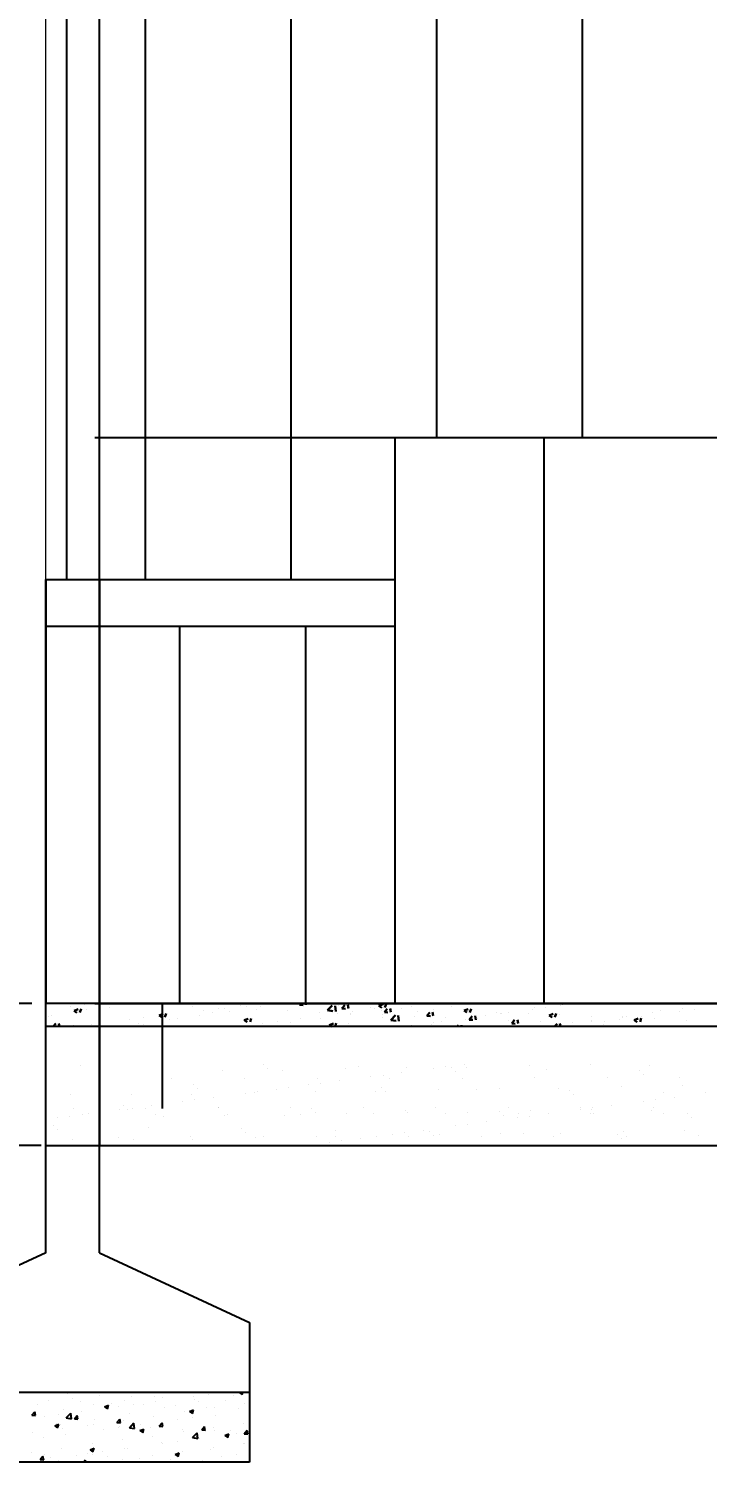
# Model space of a CAD drawing. Header units: metres. Extents: x -43 to 13391, y -52 to 4311.
# Drawn here: x 12761.39 to 12764.3, y 4052.48 to 4058.63 of the extents above; entities that cross this region are included whole.
import ezdxf

# ---------------------------------------------------------------- set-up
doc = ezdxf.new("R2010")
doc.units = ezdxf.units.M
doc.header["$MEASUREMENT"] = 0
doc.linetypes.add('DOT2', pattern=[0.125, 0, -0.125])
for name, color, linetype in [('BLK_1_HT_OF_BLDG', 7, 'Continuous'), ('ID', 3, 'Continuous'), ('WALL', 125, 'Continuous')]:
    doc.layers.add(name, color=color, linetype=linetype)
doc.layers.add('SHEET', color=6, linetype='Continuous', lineweight=18)
doc.styles.add('ID', font='GOTHIC.TTF', dxfattribs={"width": 0.85})
doc.styles.get("Standard").update_dxf_attribs({"font": 'arial.ttf'})
doc.dimstyles.new('1-100-ID', dxfattribs={"dimtxt": 0.3, "dimasz": 0.15, "dimexe": 0.1, "dimexo": 0.06, "dimgap": 0.15, "dimtad": 1, "dimzin": 3, "dimdsep": 46, "dimtxsty": 'ID', "dimblk": 'ARCHTICK', "dimcen": 0, "dimclrd": 252, "dimclre": 252, "dimclrt": 3, "dimadec": 0, "dimazin": 0, "dimtfac": 1, "dimtix": 1, "dimtmove": 2, "dimatfit": 3, "dimldrblk": 'OPEN90', "dimfxl": 0, "dimtolj": 1, "dimtzin": 0, "dimarcsym": 0})
doc.dimstyles.get("Standard").update_dxf_attribs({"dimtxt": 0.5, "dimasz": 0.15, "dimexe": 0.13, "dimexo": 0.13, "dimgap": 0.1, "dimtad": 0, "dimzin": 0, "dimdsep": 46, "dimtxsty": 'Standard', "dimcen": 0, "dimadec": 0, "dimazin": 0, "dimtfac": 1, "dimtofl": 0, "dimtmove": 0, "dimatfit": 3, "dimfxl": 0, "dimtolj": 1, "dimtzin": 0, "dimarcsym": 0})

# ---------------------------------------------------------------- blocks, each defined once
blk = doc.blocks.new('_ARCHTICK')
at = {"color": 0, "linetype": 'ByBlock', "const_width": 0.15}
blk.add_lwpolyline([(-0.5, -0.5), (0.5, 0.5)], dxfattribs=at)
blk = doc.blocks.new('*D29')
at = {"layer": 'Defpoints', "color": 0, "lineweight": -2, "ltscale": 400}
for p in [(12761.4623, 4054.4486), (12756.9218, 4053.8386), (12761.4429, 4053.8386)]:
    blk.add_point(p, dxfattribs=at)
at = {"layer": 'ID', "color": 252, "lineweight": -2, "ltscale": 400}
for p, q in [((12756.9218, 4054.4486), (12756.9218, 4054.5986)), ((12756.9218, 4054.4486), (12756.9218, 4053.8386)), ((12756.9218, 4053.8386), (12756.9218, 4053.6886))]:
    blk.add_line(p, q, dxfattribs=at)
at = {"layer": 'ID', "color": 252, "linetype": 'DOT2', "lineweight": -2, "ltscale": 400}
for p, q in [((12761.4023, 4054.4486), (12756.8218, 4054.4486)), ((12761.3829, 4053.8386), (12756.8218, 4053.8386))]:
    blk.add_line(p, q, dxfattribs=at)
at = {"layer": 'ID', "color": 252, "lineweight": -2, "ltscale": 400, "xscale": 0.15, "yscale": 0.15, "zscale": 0.15}
for p, rotation in [((12756.9218, 4054.4486), 270), ((12756.9218, 4053.8386), 90)]:
    blk.add_blockref('_ARCHTICK', p, dxfattribs=dict(at, rotation=rotation))
at = {"layer": 'ID', "color": 3, "ltscale": 400, "insert": (12756.6142, 4054.1436), "char_height": 0.3, "attachment_point": 5, "rotation": 90, "style": 'ID'}
blk.add_mtext('\\A1;0.61', dxfattribs=at)
blk = doc.blocks.new('_Open90')
at = {"color": 0, "linetype": 'ByBlock', "lineweight": -2}
for p, q in [((-0.5, 0.5), (0, 0)), ((0, 0), (-1, 0)), ((0, 0), (-0.5, -0.5))]:
    blk.add_line(p, q, dxfattribs=at)
blk = doc.blocks.new('*D30')
at = {"layer": 'Defpoints', "color": 0, "lineweight": -2, "ltscale": 400}
for p in [(12756.9218, 4061.7086), (12761.4623, 4061.7086), (12761.4623, 4054.4486)]:
    blk.add_point(p, dxfattribs=at)
at = {"layer": 'ID', "color": 252, "linetype": 'DOT2', "lineweight": -2, "ltscale": 400}
for p, q in [((12761.4023, 4061.7086), (12756.8218, 4061.7086)), ((12761.4023, 4054.4486), (12756.8218, 4054.4486))]:
    blk.add_line(p, q, dxfattribs=at)
at = {"layer": 'ID', "color": 252, "lineweight": -2, "ltscale": 400}
blk.add_line((12756.9218, 4054.4486), (12756.9218, 4061.7086), dxfattribs=at)
at = {"layer": 'ID', "color": 252, "lineweight": -2, "ltscale": 400, "xscale": 0.15, "yscale": 0.15, "zscale": 0.15}
for p, rotation in [((12756.9218, 4061.7086), 90), ((12756.9218, 4054.4486), 270)]:
    blk.add_blockref('_ARCHTICK', p, dxfattribs=dict(at, rotation=rotation))
at = {"layer": 'ID', "color": 3, "ltscale": 400, "insert": (12756.6142, 4058.0786), "char_height": 0.3, "attachment_point": 5, "rotation": 90, "style": 'ID'}
blk.add_mtext('\\A1;7.26', dxfattribs=at)
blk = doc.blocks.new('*D58')
at = {"layer": 'BLK_1_HT_OF_BLDG', "color": 0, "linetype": 'Continuous', "lineweight": -2}
for p, q in [((12759.9685, 4063.435), (12759.7085, 4063.435)), ((12759.8385, 4063.285), (12759.8385, 4059.3853)), ((12759.8385, 4053.9886), (12759.8385, 4057.8883)), ((12759.9685, 4053.8386), (12759.7085, 4053.8386))]:
    blk.add_line(p, q, dxfattribs=at)
for points in [[(12759.8135, 4063.285), (12759.8635, 4063.285), (12759.8385, 4063.435)], [(12759.8135, 4053.9886), (12759.8635, 4053.9886), (12759.8385, 4053.8386)]]:
    blk.add_solid(points, dxfattribs=at)
at = {"layer": 'Defpoints', "color": 0, "linetype": 'Continuous', "lineweight": -2}
for p in [(12759.8385, 4063.435), (12767.397, 4063.435), (12760.5306, 4053.8386)]:
    blk.add_point(p, dxfattribs=at)
at = {"layer": 'BLK_1_HT_OF_BLDG', "color": 0, "linetype": 'Continuous', "lineweight": -2, "insert": (12759.8385, 4058.6368), "char_height": 0.5, "attachment_point": 5, "rotation": 90}
blk.add_mtext('\\A1;9.60', dxfattribs=at)

msp = doc.modelspace()

# ---------------------------------------------------------------- linework, layer by layer
at = {"linetype": 'Continuous', "lineweight": -2}
for p, q in [((12761.6729, 4056.8786), (12774.0323, 4056.8786)), ((12761.4623, 4056.2686), (12762.9623, 4056.2686)), ((12761.4623, 4056.0686), (12762.9623, 4056.0686)), ((12761.4429, 4053.8386), (12758.1962, 4053.8386)), ((12761.4623, 4053.8386), (12774.2623, 4053.8386))]:
    msp.add_line(p, q, dxfattribs=at)
for p, q in [((12762.9623, 4054.4475), (12762.9623, 4056.8786)), ((12763.6002, 4056.8786), (12763.6002, 4054.4486)), ((12761.4623, 4053.3775), (12761.4623, 4056.2686)), ((12761.6923, 4053.3775), (12761.6923, 4056.2675)), ((12774.0323, 4054.4486), (12761.4623, 4054.4486)), ((12761.9622, 4054.4475), (12761.9622, 4053.9975)), ((12774.2623, 4054.3486), (12761.4623, 4054.3486)), ((12774.2623, 4054.3486), (12763.4675, 4054.3486)), ((12761.4623, 4053.3775), (12760.8173, 4053.0775)), ((12761.6923, 4053.3775), (12762.3373, 4053.0775)), ((12762.3373, 4053.0775), (12762.3373, 4052.4775)), ((12762.3373, 4052.7775), (12760.8173, 4052.7775)), ((12762.3373, 4052.4775), (12760.8173, 4052.4775))]:
    msp.add_line(p, q)
at = {"lineweight": 30}
msp.add_line((12761.6923, 4054.4475), (12761.6923, 4056.2675), dxfattribs=at)
at = {"linetype": 'Continuous', "lineweight": 30}
for p, q in [((12761.5667, 4054.436), (12761.5667, 4054.436)), ((12761.5837, 4054.4168), (12761.6015, 4054.4236)), ((12761.5837, 4054.4167), (12761.5963, 4054.4082)), ((12761.6062, 4054.4115), (12761.6062, 4054.4115)), ((12761.6089, 4054.4095), (12761.614, 4054.4249)), ((12761.6303, 4054.4444), (12761.6303, 4054.4444)), ((12761.6362, 4054.4232), (12761.6362, 4054.4232)), ((12761.7367, 4054.4294), (12761.7367, 4054.4294)), ((12761.8229, 4054.4448), (12761.8229, 4054.4448)), ((12761.865, 4054.4456), (12761.865, 4054.4456)), ((12761.9487, 4054.3964), (12761.9665, 4054.4032)), ((12761.9585, 4054.439), (12761.9585, 4054.439)), ((12761.9739, 4054.3892), (12761.979, 4054.4045)), ((12762.0941, 4054.4333), (12762.0941, 4054.4333)), ((12762.1403, 4054.4201), (12762.1403, 4054.4201)), ((12762.1776, 4054.4106), (12762.1776, 4054.4106)), ((12762.2039, 4054.4285), (12762.2039, 4054.4285)), ((12762.2297, 4054.4276), (12762.2297, 4054.4276)), ((12762.2525, 4054.4143), (12762.2525, 4054.4143)), ((12762.3001, 4054.4412), (12762.3001, 4054.4412)), ((12762.3257, 4054.436), (12762.3257, 4054.436)), ((12762.3653, 4054.4218), (12762.3653, 4054.4218)), ((12762.3844, 4054.4333), (12762.3844, 4054.4333)), ((12762.5009, 4054.4161), (12762.5009, 4054.4161)), ((12762.5513, 4054.4424), (12762.5564, 4054.4486)), ((12762.5513, 4054.4424), (12762.5664, 4054.441)), ((12762.5789, 4054.4423), (12762.5778, 4054.4486)), ((12762.5829, 4054.4445), (12762.5829, 4054.4445)), ((12762.6365, 4054.4104), (12762.6365, 4054.4104)), ((12762.6717, 4054.4189), (12762.6915, 4054.4395)), ((12762.6717, 4054.4189), (12762.6943, 4054.4154)), ((12762.7071, 4054.4144), (12762.7042, 4054.4385)), ((12762.7139, 4054.4043), (12762.7139, 4054.4043)), ((12762.7185, 4054.4388), (12762.7185, 4054.4388)), ((12762.7334, 4054.4264), (12762.7457, 4054.441)), ((12762.7334, 4054.4264), (12762.7486, 4054.4251)), ((12762.7611, 4054.4264), (12762.7582, 4054.4423)), ((12762.772, 4054.402), (12762.772, 4054.402)), ((12762.7721, 4054.4046), (12762.7721, 4054.4046)), ((12762.7775, 4054.4126), (12762.7775, 4054.4126)), ((12762.8541, 4054.433), (12762.8541, 4054.433)), ((12762.8737, 4054.4253), (12762.8737, 4054.4253)), ((12762.8922, 4054.4376), (12762.91, 4054.4445)), ((12762.8922, 4054.4376), (12762.9048, 4054.4291)), ((12762.9024, 4054.4198), (12762.9024, 4054.4198)), ((12762.9156, 4054.4105), (12762.9279, 4054.4251)), ((12762.9156, 4054.4105), (12762.9308, 4054.4092)), ((12762.9174, 4054.4304), (12762.9225, 4054.4458)), ((12762.9433, 4054.4105), (12762.9404, 4054.4264)), ((12762.9897, 4054.4273), (12762.9897, 4054.4273)), ((12763.0307, 4054.4361), (12763.0307, 4054.4361)), ((12763.0341, 4054.4464), (12763.0341, 4054.4464)), ((12763.0559, 4054.4116), (12763.0559, 4054.4116)), ((12763.0978, 4054.3946), (12763.1101, 4054.4091)), ((12763.1255, 4054.3945), (12763.1225, 4054.4104)), ((12763.1253, 4054.4216), (12763.1253, 4054.4216)), ((12763.204, 4054.437), (12763.204, 4054.437)), ((12763.2572, 4054.4173), (12763.275, 4054.4241)), ((12763.2572, 4054.4173), (12763.2699, 4054.4088)), ((12763.2609, 4054.4159), (12763.2609, 4054.4159)), ((12763.2824, 4054.4101), (12763.2875, 4054.4254)), ((12763.3965, 4054.4101), (12763.3965, 4054.4101)), ((12763.413, 4054.4067), (12763.413, 4054.4067)), ((12763.4182, 4054.4047), (12763.4182, 4054.4047)), ((12763.4473, 4054.4094), (12763.4473, 4054.4094)), ((12763.5321, 4054.4044), (12763.5321, 4054.4044)), ((12763.5502, 4054.4238), (12763.5502, 4054.4238)), ((12763.5611, 4054.4321), (12763.5611, 4054.4321)), ((12763.6077, 4054.4305), (12763.6077, 4054.4305)), ((12763.6223, 4054.397), (12763.64, 4054.4038)), ((12763.6474, 4054.3897), (12763.6526, 4054.4051)), ((12763.6713, 4054.4389), (12763.6713, 4054.4389)), ((12763.6806, 4054.4417), (12763.6806, 4054.4417)), ((12764.0681, 4054.4103), (12764.0681, 4054.4103)), ((12764.1025, 4054.4195), (12764.1025, 4054.4195)), ((12764.1813, 4054.4147), (12764.1813, 4054.4147)), ((12764.1964, 4054.4266), (12764.1964, 4054.4266)), ((12764.2448, 4054.423), (12764.2448, 4054.423)), ((12764.2506, 4054.4449), (12764.2506, 4054.4449)), ((12761.4743, 4054.3925), (12761.4743, 4054.3925)), ((12761.488, 4054.3978), (12761.488, 4054.3978)), ((12761.4947, 4054.3486), (12761.5056, 4054.3615)), ((12761.5208, 4054.3486), (12761.5181, 4054.3628)), ((12761.5833, 4054.3555), (12761.5833, 4054.3555)), ((12761.6597, 4054.3568), (12761.6597, 4054.3568)), ((12761.7188, 4054.3498), (12761.7188, 4054.3498)), ((12761.8201, 4054.378), (12761.8201, 4054.378)), ((12761.8619, 4054.3611), (12761.8619, 4054.3611)), ((12761.8813, 4054.3597), (12761.8813, 4054.3597)), ((12761.8837, 4054.3863), (12761.8837, 4054.3863)), ((12761.9487, 4054.3964), (12761.9614, 4054.3879)), ((12761.9799, 4054.399), (12761.9799, 4054.399)), ((12761.9938, 4054.3801), (12761.9938, 4054.3801)), ((12762.0294, 4054.3851), (12762.0294, 4054.3851)), ((12762.1242, 4054.398), (12762.1242, 4054.398)), ((12762.3137, 4054.3761), (12762.3315, 4054.3829)), ((12762.3137, 4054.3761), (12762.3264, 4054.3675)), ((12762.3389, 4054.3689), (12762.3441, 4054.3842)), ((12762.3813, 4054.3488), (12762.3813, 4054.3488)), ((12762.3937, 4054.3621), (12762.3937, 4054.3621)), ((12762.4573, 4054.3705), (12762.4573, 4054.3705)), ((12762.5118, 4054.3667), (12762.5118, 4054.3667)), ((12762.5535, 4054.3831), (12762.5535, 4054.3831)), ((12762.64, 4054.3829), (12762.64, 4054.3829)), ((12762.6788, 4054.3557), (12762.6966, 4054.3626)), ((12762.6788, 4054.3557), (12762.6894, 4054.3486)), ((12762.704, 4054.3486), (12762.7091, 4054.3639)), ((12762.7596, 4054.3607), (12762.7596, 4054.3607)), ((12762.9077, 4054.3989), (12762.9077, 4054.3989)), ((12762.9077, 4054.3862), (12762.9077, 4054.3862)), ((12762.9428, 4054.3768), (12762.9626, 4054.3974)), ((12762.9428, 4054.3768), (12762.9654, 4054.3733)), ((12762.9781, 4054.3723), (12762.9753, 4054.3965)), ((12763.0276, 4054.3515), (12763.0276, 4054.3515)), ((12763.0309, 4054.3546), (12763.0309, 4054.3546)), ((12763.0433, 4054.3932), (12763.0433, 4054.3932)), ((12763.0978, 4054.3946), (12763.113, 4054.3932)), ((12763.1167, 4054.3558), (12763.1167, 4054.3558)), ((12763.1271, 4054.3673), (12763.1271, 4054.3673)), ((12763.1595, 4054.3706), (12763.1595, 4054.3706)), ((12763.1788, 4054.3875), (12763.1788, 4054.3875)), ((12763.2271, 4054.3486), (12763.2337, 4054.3554)), ((12763.2471, 4054.3486), (12763.2464, 4054.3544)), ((12763.2648, 4054.3812), (12763.2648, 4054.3812)), ((12763.28, 4054.3786), (12763.2922, 4054.3932)), ((12763.28, 4054.3786), (12763.2952, 4054.3773)), ((12763.2875, 4054.3884), (12763.2875, 4054.3884)), ((12763.2899, 4054.3885), (12763.2899, 4054.3885)), ((12763.3077, 4054.3786), (12763.3047, 4054.3945)), ((12763.3144, 4054.3817), (12763.3144, 4054.3817)), ((12763.3511, 4054.3968), (12763.3511, 4054.3968)), ((12763.45, 4054.376), (12763.45, 4054.376)), ((12763.4622, 4054.3627), (12763.4744, 4054.3773)), ((12763.4622, 4054.3627), (12763.4774, 4054.3613)), ((12763.4898, 4054.3626), (12763.4869, 4054.3786)), ((12763.5856, 4054.3703), (12763.5856, 4054.3703)), ((12763.6223, 4054.397), (12763.6349, 4054.3884)), ((12763.6459, 4054.3486), (12763.6566, 4054.3613)), ((12763.6677, 4054.3987), (12763.6677, 4054.3987)), ((12763.6717, 4054.3486), (12763.6691, 4054.3626)), ((12763.6775, 4054.3571), (12763.6775, 4054.3571)), ((12763.7006, 4054.3514), (12763.7006, 4054.3514)), ((12763.7212, 4054.3645), (12763.7212, 4054.3645)), ((12763.8032, 4054.3929), (12763.8032, 4054.3929)), ((12763.8058, 4054.3734), (12763.8058, 4054.3734)), ((12763.8062, 4054.3686), (12763.8062, 4054.3686)), ((12763.8568, 4054.3588), (12763.8568, 4054.3588)), ((12763.8611, 4054.3725), (12763.8611, 4054.3725)), ((12763.9246, 4054.3809), (12763.9246, 4054.3809)), ((12763.9377, 4054.3924), (12763.9377, 4054.3924)), ((12763.9388, 4054.3872), (12763.9388, 4054.3872)), ((12763.9544, 4054.3941), (12763.9544, 4054.3941)), ((12763.9873, 4054.3766), (12764.0051, 4054.3834)), ((12763.9873, 4054.3766), (12763.9999, 4054.3681)), ((12763.9924, 4054.3531), (12763.9924, 4054.3531)), ((12764.0125, 4054.3694), (12764.0176, 4054.3848)), ((12764.0208, 4054.3935), (12764.0208, 4054.3935)), ((12764.0744, 4054.3815), (12764.0744, 4054.3815)), ((12764.21, 4054.3757), (12764.21, 4054.3757)), ((12761.6095, 4054.1813), (12761.6095, 4054.1813)), ((12761.961, 4054.1574), (12761.961, 4054.1574)), ((12762.2228, 4054.1607), (12762.2228, 4054.1607)), ((12762.3972, 4054.1859), (12762.3972, 4054.1859)), ((12762.4157, 4054.169), (12762.4157, 4054.169)), ((12762.4786, 4054.1595), (12762.4786, 4054.1595)), ((12762.7487, 4054.1692), (12762.7487, 4054.1692)), ((12762.8033, 4054.177), (12762.8033, 4054.177)), ((12763.0105, 4054.1726), (12763.0105, 4054.1726)), ((12763.1267, 4054.1692), (12763.1267, 4054.1692)), ((12763.1787, 4054.176), (12763.1787, 4054.176)), ((12763.2034, 4054.1736), (12763.2034, 4054.1736)), ((12763.2219, 4054.1567), (12763.2219, 4054.1567)), ((12763.26, 4054.1867), (12763.26, 4054.1867)), ((12763.2663, 4054.1713), (12763.2663, 4054.1713)), ((12763.5364, 4054.1811), (12763.5364, 4054.1811)), ((12763.6095, 4054.1648), (12763.6095, 4054.1648)), ((12763.7981, 4054.1844), (12763.7981, 4054.1844)), ((12764.0096, 4054.1613), (12764.0096, 4054.1613)), ((12764.0539, 4054.1832), (12764.0539, 4054.1832)), ((12761.6909, 4054.1476), (12761.6909, 4054.1476)), ((12761.6925, 4054.1251), (12761.6925, 4054.1251)), ((12761.6965, 4054.1015), (12761.6965, 4054.1015)), ((12762.0039, 4054.1257), (12762.0039, 4054.1257)), ((12762.0966, 4054.0981), (12762.0966, 4054.0981)), ((12762.3154, 4054.1263), (12762.3154, 4054.1263)), ((12762.5883, 4054.0983), (12762.5883, 4054.0983)), ((12762.6268, 4054.1268), (12762.6268, 4054.1268)), ((12762.6404, 4054.1051), (12762.6404, 4054.1051)), ((12762.7217, 4054.1158), (12762.7217, 4054.1158)), ((12762.8575, 4054.1337), (12762.8575, 4054.1337)), ((12762.9096, 4054.1406), (12762.9096, 4054.1406)), ((12762.9382, 4054.1274), (12762.9382, 4054.1274)), ((12762.9909, 4054.1513), (12762.9909, 4054.1513)), ((12763.2496, 4054.128), (12763.2496, 4054.128)), ((12763.561, 4054.1285), (12763.561, 4054.1285)), ((12763.8724, 4054.1291), (12763.8724, 4054.1291)), ((12764.028, 4054.1444), (12764.028, 4054.1444)), ((12764.1838, 4054.1297), (12764.1838, 4054.1297)), ((12764.1951, 4054.094), (12764.1951, 4054.094)), ((12761.5704, 4054.0551), (12761.5704, 4054.0551)), ((12761.8321, 4054.0584), (12761.8321, 4054.0584)), ((12762.0879, 4054.0572), (12762.0879, 4054.0572)), ((12762.102, 4054.0343), (12762.102, 4054.0343)), ((12762.1151, 4054.0812), (12762.1151, 4054.0812)), ((12762.1833, 4054.045), (12762.1833, 4054.045)), ((12762.3191, 4054.0629), (12762.3191, 4054.0629)), ((12762.358, 4054.0669), (12762.358, 4054.0669)), ((12762.3712, 4054.0697), (12762.3712, 4054.0697)), ((12762.4525, 4054.0804), (12762.4525, 4054.0804)), ((12762.5027, 4054.0893), (12762.5027, 4054.0893)), ((12762.6198, 4054.0703), (12762.6198, 4054.0703)), ((12762.8756, 4054.0691), (12762.8756, 4054.0691)), ((12762.9028, 4054.0858), (12762.9028, 4054.0858)), ((12762.9212, 4054.0689), (12762.9212, 4054.0689)), ((12763.1457, 4054.0788), (12763.1457, 4054.0788)), ((12763.3089, 4054.077), (12763.3089, 4054.077)), ((12763.4074, 4054.0821), (12763.4074, 4054.0821)), ((12763.6632, 4054.0809), (12763.6632, 4054.0809)), ((12763.709, 4054.0735), (12763.709, 4054.0735)), ((12763.7274, 4054.0567), (12763.7274, 4054.0567)), ((12763.9333, 4054.0906), (12763.9333, 4054.0906)), ((12764.0785, 4054.0356), (12764.0785, 4054.0356)), ((12764.115, 4054.0647), (12764.115, 4054.0647)), ((12764.1598, 4054.0463), (12764.1598, 4054.0463)), ((12764.2956, 4054.0641), (12764.2956, 4054.0641)), ((12761.5793, 4053.9983), (12761.5793, 4053.9983)), ((12761.6215, 4053.9715), (12761.6215, 4053.9715)), ((12761.645, 4053.9741), (12761.645, 4053.9741)), ((12761.7808, 4053.992), (12761.7808, 4053.992)), ((12761.796, 4054.0103), (12761.796, 4054.0103)), ((12761.8144, 4053.9935), (12761.8144, 4053.9935)), ((12761.8328, 4053.9988), (12761.8328, 4053.9988)), ((12761.8907, 4053.9989), (12761.8907, 4053.9989)), ((12761.9141, 4054.0095), (12761.9141, 4054.0095)), ((12761.9329, 4053.972), (12761.9329, 4053.972)), ((12762.05, 4054.0274), (12762.05, 4054.0274)), ((12762.2021, 4054.0015), (12762.2021, 4054.0015)), ((12762.2021, 4053.9995), (12762.2021, 4053.9995)), ((12762.2443, 4053.9726), (12762.2443, 4053.9726)), ((12762.5136, 4054), (12762.5136, 4054)), ((12762.5557, 4053.9732), (12762.5557, 4053.9732)), ((12762.6022, 4053.9981), (12762.6022, 4053.9981)), ((12762.6206, 4053.9812), (12762.6206, 4053.9812)), ((12762.755, 4053.9765), (12762.755, 4053.9765)), ((12762.825, 4054.0006), (12762.825, 4054.0006)), ((12762.8671, 4053.9737), (12762.8671, 4053.9737)), ((12763.0082, 4053.9892), (12763.0082, 4053.9892)), ((12763.0168, 4053.9799), (12763.0168, 4053.9799)), ((12763.1364, 4054.0011), (12763.1364, 4054.0011)), ((12763.1786, 4053.9743), (12763.1786, 4053.9743)), ((12763.2726, 4053.9786), (12763.2726, 4053.9786)), ((12763.4084, 4053.9858), (12763.4084, 4053.9858)), ((12763.4478, 4054.0017), (12763.4478, 4054.0017)), ((12763.49, 4053.9748), (12763.49, 4053.9748)), ((12763.5427, 4053.9884), (12763.5427, 4053.9884)), ((12763.6214, 4053.9754), (12763.6214, 4053.9754)), ((12763.7572, 4053.9933), (12763.7572, 4053.9933)), ((12763.7592, 4054.0023), (12763.7592, 4054.0023)), ((12763.8014, 4053.9754), (12763.8014, 4053.9754)), ((12763.8044, 4053.9917), (12763.8044, 4053.9917)), ((12763.8093, 4054.0001), (12763.8093, 4054.0001)), ((12763.8144, 4053.9769), (12763.8144, 4053.9769)), ((12763.8906, 4054.0108), (12763.8906, 4054.0108)), ((12764.0264, 4054.0287), (12764.0264, 4054.0287)), ((12764.0602, 4053.9905), (12764.0602, 4053.9905)), ((12764.0706, 4054.0028), (12764.0706, 4054.0028)), ((12764.1128, 4053.976), (12764.1128, 4053.976)), ((12764.2146, 4053.9735), (12764.2146, 4053.9735)), ((12761.4954, 4053.9226), (12761.4954, 4053.9226)), ((12761.5116, 4053.9565), (12761.5116, 4053.9565)), ((12761.5637, 4053.9634), (12761.5637, 4053.9634)), ((12761.6972, 4053.955), (12761.6972, 4053.955)), ((12761.9014, 4053.9137), (12761.9014, 4053.9137)), ((12761.9673, 4053.9647), (12761.9673, 4053.9647)), ((12762.2291, 4053.968), (12762.2291, 4053.968)), ((12762.3016, 4053.9103), (12762.3016, 4053.9103)), ((12762.4849, 4053.9668), (12762.4849, 4053.9668)), ((12763.2189, 4053.9224), (12763.2189, 4053.9224)), ((12763.2709, 4053.9292), (12763.2709, 4053.9292)), ((12763.3522, 4053.9399), (12763.3522, 4053.9399)), ((12763.4268, 4053.9689), (12763.4268, 4053.9689)), ((12763.4881, 4053.9578), (12763.4881, 4053.9578)), ((12763.5401, 4053.9647), (12763.5401, 4053.9647)), ((12764.233, 4053.9566), (12764.233, 4053.9566)), ((12761.4619, 4053.8742), (12761.4619, 4053.8742)), ((12761.5138, 4053.9057), (12761.5138, 4053.9057)), ((12761.5767, 4053.8624), (12761.5767, 4053.8624)), ((12761.7733, 4053.8747), (12761.7733, 4053.8747)), ((12761.8384, 4053.8658), (12761.8384, 4053.8658)), ((12762.0847, 4053.8753), (12762.0847, 4053.8753)), ((12762.0942, 4053.8645), (12762.0942, 4053.8645)), ((12762.32, 4053.8934), (12762.32, 4053.8934)), ((12762.3643, 4053.8743), (12762.3643, 4053.8743)), ((12762.3961, 4053.8759), (12762.3961, 4053.8759)), ((12762.6261, 4053.8776), (12762.6261, 4053.8776)), ((12762.6805, 4053.8515), (12762.6805, 4053.8515)), ((12762.7075, 4053.8764), (12762.7075, 4053.8764)), ((12762.7076, 4053.9015), (12762.7076, 4053.9015)), ((12762.7326, 4053.8584), (12762.7326, 4053.8584)), ((12762.8139, 4053.8691), (12762.8139, 4053.8691)), ((12762.8819, 4053.8764), (12762.8819, 4053.8764)), ((12762.9497, 4053.887), (12762.9497, 4053.887)), ((12763.0018, 4053.8938), (12763.0018, 4053.8938)), ((12763.019, 4053.877), (12763.019, 4053.877)), ((12763.0831, 4053.9045), (12763.0831, 4053.9045)), ((12763.1078, 4053.898), (12763.1078, 4053.898)), ((12763.1262, 4053.8811), (12763.1262, 4053.8811)), ((12763.152, 4053.8861), (12763.152, 4053.8861)), ((12763.3304, 4053.8776), (12763.3304, 4053.8776)), ((12763.4137, 4053.8894), (12763.4137, 4053.8894)), ((12763.5138, 4053.8892), (12763.5138, 4053.8892)), ((12763.6418, 4053.8781), (12763.6418, 4053.8781)), ((12763.6695, 4053.8882), (12763.6695, 4053.8882)), ((12763.914, 4053.8857), (12763.914, 4053.8857)), ((12763.9324, 4053.8688), (12763.9324, 4053.8688)), ((12763.9396, 4053.898), (12763.9396, 4053.898)), ((12763.9532, 4053.8787), (12763.9532, 4053.8787)), ((12764.2014, 4053.9013), (12764.2014, 4053.9013)), ((12764.2646, 4053.8793), (12764.2646, 4053.8793))]:
    msp.add_line(p, q, dxfattribs=at)
at = {"linetype": 'Continuous'}
for p, q in [((12761.6729, 4054.4486), (12774.0323, 4054.4486)), ((12761.4122, 4052.7747), (12761.4122, 4052.7747)), ((12761.4216, 4052.7772), (12761.4216, 4052.7772)), ((12761.4752, 4052.7431), (12761.4752, 4052.7431)), ((12761.5223, 4052.7757), (12761.5223, 4052.7757)), ((12761.5572, 4052.7715), (12761.5572, 4052.7715)), ((12761.5765, 4052.7522), (12761.5765, 4052.7522)), ((12761.6928, 4052.7658), (12761.6928, 4052.7658)), ((12761.7997, 4052.7433), (12761.7997, 4052.7433)), ((12761.8284, 4052.7601), (12761.8284, 4052.7601)), ((12761.928, 4052.7596), (12761.928, 4052.7596)), ((12761.964, 4052.7543), (12761.964, 4052.7543)), ((12762.0958, 4052.7599), (12762.0958, 4052.7599)), ((12762.0996, 4052.7486), (12762.0996, 4052.7486)), ((12762.1179, 4052.7396), (12762.1179, 4052.7396)), ((12762.1594, 4052.7682), (12762.1594, 4052.7682)), ((12762.2352, 4052.7429), (12762.2352, 4052.7429)), ((12762.266, 4052.7651), (12762.266, 4052.7651)), ((12762.2925, 4052.7774), (12762.2929, 4052.7775)), ((12762.2925, 4052.7774), (12762.3052, 4052.7689)), ((12762.3051, 4052.7685), (12762.3081, 4052.7775)), ((12761.403, 4052.6802), (12761.4153, 4052.6948)), ((12761.403, 4052.6802), (12761.4182, 4052.6789)), ((12761.4091, 4052.6901), (12761.4091, 4052.6901)), ((12761.4181, 4052.6786), (12761.4152, 4052.6945)), ((12761.4284, 4052.7268), (12761.4284, 4052.7268)), ((12761.519, 4052.6839), (12761.519, 4052.6839)), ((12761.5374, 4052.7064), (12761.5374, 4052.7064)), ((12761.5501, 4052.6679), (12761.5699, 4052.6885)), ((12761.5726, 4052.6641), (12761.5698, 4052.6882)), ((12761.5852, 4052.6643), (12761.5975, 4052.6789)), ((12761.6003, 4052.6626), (12761.5974, 4052.6786)), ((12761.6108, 4052.7374), (12761.6108, 4052.7374)), ((12761.6152, 4052.6966), (12761.6152, 4052.6966)), ((12761.6693, 4052.7255), (12761.6693, 4052.7255)), ((12761.7141, 4052.7158), (12761.7319, 4052.7226)), ((12761.7141, 4052.7158), (12761.7267, 4052.7073)), ((12761.7267, 4052.707), (12761.7318, 4052.7223)), ((12761.7464, 4052.7317), (12761.7464, 4052.7317)), ((12761.7756, 4052.7177), (12761.7756, 4052.7177)), ((12761.8217, 4052.6888), (12761.8217, 4052.6888)), ((12761.8392, 4052.7261), (12761.8392, 4052.7261)), ((12761.8819, 4052.7259), (12761.8819, 4052.7259)), ((12761.9354, 4052.7388), (12761.9354, 4052.7388)), ((12761.9698, 4052.7142), (12761.9698, 4052.7142)), ((12762.0175, 4052.7202), (12762.0175, 4052.7202)), ((12762.0569, 4052.6941), (12762.0569, 4052.6941)), ((12762.0791, 4052.6955), (12762.0969, 4052.7023)), ((12762.0791, 4052.6955), (12762.0918, 4052.687)), ((12762.0917, 4052.6866), (12762.0968, 4052.702)), ((12762.1531, 4052.7145), (12762.1531, 4052.7145)), ((12762.1873, 4052.712), (12762.1873, 4052.712)), ((12762.1888, 4052.6807), (12762.1888, 4052.6807)), ((12762.2887, 4052.7087), (12762.2887, 4052.7087)), ((12762.3156, 4052.7282), (12762.3156, 4052.7282)), ((12761.4554, 4052.6756), (12761.4554, 4052.6756)), ((12761.5007, 4052.6339), (12761.5185, 4052.6407)), ((12761.5007, 4052.6339), (12761.5133, 4052.6254)), ((12761.5067, 4052.6424), (12761.5067, 4052.6424)), ((12761.5132, 4052.625), (12761.5184, 4052.6404)), ((12761.5254, 4052.6379), (12761.5254, 4052.6379)), ((12761.5343, 4052.6219), (12761.5343, 4052.6219)), ((12761.5501, 4052.6679), (12761.5727, 4052.6644)), ((12761.5852, 4052.6643), (12761.6004, 4052.663)), ((12761.6423, 4052.6367), (12761.6423, 4052.6367)), ((12761.6662, 4052.6409), (12761.6662, 4052.6409)), ((12761.6735, 4052.6634), (12761.6735, 4052.6634)), ((12761.7088, 4052.6175), (12761.7088, 4052.6175)), ((12761.7674, 4052.6484), (12761.7796, 4052.663)), ((12761.7674, 4052.6484), (12761.7826, 4052.647)), ((12761.7724, 4052.6259), (12761.7724, 4052.6259)), ((12761.7779, 4052.6309), (12761.7779, 4052.6309)), ((12761.7825, 4052.6467), (12761.7796, 4052.6626)), ((12761.7966, 4052.6588), (12761.7966, 4052.6588)), ((12761.8212, 4052.6259), (12761.841, 4052.6465)), ((12761.8212, 4052.6259), (12761.8438, 4052.6224)), ((12761.8437, 4052.6221), (12761.8409, 4052.6462)), ((12761.8657, 4052.6135), (12761.8835, 4052.6204)), ((12761.8686, 4052.6386), (12761.8686, 4052.6386)), ((12761.8783, 4052.6047), (12761.8834, 4052.62)), ((12761.9134, 4052.6252), (12761.9134, 4052.6252)), ((12761.9249, 4052.675), (12761.9249, 4052.675)), ((12761.9496, 4052.6324), (12761.9618, 4052.647)), ((12761.9496, 4052.6324), (12761.9648, 4052.6311)), ((12761.9647, 4052.6308), (12761.9618, 4052.6467)), ((12762.029, 4052.6597), (12762.029, 4052.6597)), ((12762.049, 4052.6195), (12762.049, 4052.6195)), ((12762.0926, 4052.6681), (12762.0926, 4052.6681)), ((12762.1318, 4052.6165), (12762.144, 4052.6311)), ((12762.1318, 4052.6165), (12762.147, 4052.6152)), ((12762.1469, 4052.6148), (12762.1439, 4052.6307)), ((12762.1842, 4052.6274), (12762.1842, 4052.6274)), ((12762.3125, 4052.6437), (12762.3125, 4052.6437)), ((12761.406, 4052.6056), (12761.406, 4052.6056)), ((12761.4522, 4052.5838), (12761.4522, 4052.5838)), ((12761.5484, 4052.5964), (12761.5484, 4052.5964)), ((12761.6631, 4052.5563), (12761.6631, 4052.5563)), ((12761.7936, 4052.5742), (12761.7936, 4052.5742)), ((12761.8657, 4052.6135), (12761.8783, 4052.605)), ((12761.9219, 4052.5905), (12761.9219, 4052.5905)), ((12761.9593, 4052.5627), (12761.9593, 4052.5627)), ((12761.9622, 4052.5595), (12761.9622, 4052.5595)), ((12762.0258, 4052.5679), (12762.0258, 4052.5679)), ((12762.0538, 4052.6095), (12762.0538, 4052.6095)), ((12762.0922, 4052.5838), (12762.112, 4052.6044)), ((12762.0922, 4052.5838), (12762.1148, 4052.5803)), ((12762.1074, 4052.5881), (12762.1074, 4052.5881)), ((12762.1148, 4052.58), (12762.112, 4052.6042)), ((12762.122, 4052.5805), (12762.122, 4052.5805)), ((12762.1846, 4052.6138), (12762.1846, 4052.6138)), ((12762.2307, 4052.5932), (12762.2485, 4052.6)), ((12762.2307, 4052.5932), (12762.2434, 4052.5847)), ((12762.2433, 4052.5843), (12762.2485, 4052.5997)), ((12762.2556, 4052.6135), (12762.2556, 4052.6135)), ((12762.2824, 4052.6017), (12762.2824, 4052.6017)), ((12762.3094, 4052.5591), (12762.3094, 4052.5591)), ((12762.314, 4052.6006), (12762.3262, 4052.6151)), ((12762.314, 4052.6006), (12762.3291, 4052.5992)), ((12762.3164, 4052.5577), (12762.3164, 4052.5577)), ((12762.3202, 4052.608), (12762.3202, 4052.608)), ((12762.3291, 4052.5989), (12762.3261, 4052.6148)), ((12761.4029, 4052.521), (12761.4029, 4052.521)), ((12761.4383, 4052.4892), (12761.4505, 4052.5038)), ((12761.4534, 4052.4875), (12761.4504, 4052.5034)), ((12761.4572, 4052.5126), (12761.4572, 4052.5126)), ((12761.4816, 4052.4962), (12761.4816, 4052.4962)), ((12761.5312, 4052.5373), (12761.5312, 4052.5373)), ((12761.5928, 4052.5069), (12761.5928, 4052.5069)), ((12761.642, 4052.5174), (12761.642, 4052.5174)), ((12761.6523, 4052.5316), (12761.6701, 4052.5385)), ((12761.6523, 4052.5316), (12761.6649, 4052.5231)), ((12761.663, 4052.5118), (12761.663, 4052.5118)), ((12761.6649, 4052.5228), (12761.67, 4052.5381)), ((12761.7056, 4052.5257), (12761.7056, 4052.5257)), ((12761.7284, 4052.5011), (12761.7284, 4052.5011)), ((12761.8018, 4052.5384), (12761.8018, 4052.5384)), ((12761.8112, 4052.5372), (12761.8112, 4052.5372)), ((12761.864, 4052.4954), (12761.864, 4052.4954)), ((12761.9188, 4052.5059), (12761.9188, 4052.5059)), ((12762.0173, 4052.5113), (12762.0351, 4052.5181)), ((12762.0173, 4052.5113), (12762.03, 4052.5028)), ((12762.0202, 4052.5069), (12762.0202, 4052.5069)), ((12762.0299, 4052.5024), (12762.035, 4052.5178)), ((12762.0507, 4052.525), (12762.0507, 4052.525)), ((12762.1683, 4052.5323), (12762.1683, 4052.5323)), ((12762.1811, 4052.5429), (12762.1811, 4052.5429)), ((12762.2156, 4052.5015), (12762.2156, 4052.5015)), ((12762.2792, 4052.5099), (12762.2792, 4052.5099)), ((12761.4383, 4052.4892), (12761.4535, 4052.4879)), ((12761.5108, 4052.4785), (12761.5108, 4052.4785)), ((12761.5149, 4052.4864), (12761.5149, 4052.4864)), ((12761.624, 4052.4775), (12761.6327, 4052.4878)), ((12761.6345, 4052.4775), (12761.6326, 4052.4875)), ((12761.7905, 4052.4897), (12761.7905, 4052.4897)), ((12761.872, 4052.4815), (12761.872, 4052.4815)), ((12761.9996, 4052.4897), (12761.9996, 4052.4897)), ((12762.0552, 4052.4804), (12762.0552, 4052.4804)), ((12762.1352, 4052.484), (12762.1352, 4052.484)), ((12762.2708, 4052.4782), (12762.2708, 4052.4782))]:
    msp.add_line(p, q, dxfattribs=at)
at = {"layer": 'SHEET'}
msp.add_line((12761.4623, 4056.2686), (12761.4623, 4061.9858), dxfattribs=at)
at = {"layer": 'SHEET', "linetype": 'Continuous', "lineweight": -2}
for p, q in [((12761.5521, 4056.2686), (12761.5521, 4061.7086)), ((12761.6923, 4056.2675), (12761.6923, 4061.7086)), ((12761.8907, 4056.2686), (12761.8907, 4061.7086)), ((12762.5157, 4056.2686), (12762.5157, 4061.7086)), ((12763.1407, 4056.8786), (12763.1407, 4061.7086)), ((12763.7657, 4056.8786), (12763.7657, 4061.7086))]:
    msp.add_line(p, q, dxfattribs=at)
at = {"layer": 'WALL', "ltscale": 400}
for p, q in [((12761.4623, 4056.2686), (12761.4623, 4054.4486)), ((12761.6923, 4056.2686), (12761.6923, 4053.8386))]:
    msp.add_line(p, q, dxfattribs=at)
at = {"layer": 'WALL', "color": 4, "ltscale": 400}
for p, q in [((12762.0371, 4054.4486), (12762.0371, 4056.0686)), ((12762.5788, 4054.4486), (12762.5788, 4056.0686))]:
    msp.add_line(p, q, dxfattribs=at)

# ---------------------------------------------------------------- dimensions: what is measured, and where the dimension line sits
at = {"layer": 'BLK_1_HT_OF_BLDG', "color": 5, "linetype": 'Continuous', "lineweight": -2}
dim = msp.add_linear_dim(base=(12759.8385, 4063.435), p1=(12760.5306, 4053.8386), p2=(12767.397, 4063.435), angle=90, dimstyle='Standard', override={"dimpost": '\\X'}, dxfattribs=at)
dim.commit()
dim.dimension.update_dxf_attribs({"geometry": '*D58', "text_midpoint": (12759.8385, 4058.6368)})
at = {"layer": 'ID', "ltscale": 400}
for base, p2, picture, middle in [((12756.9218, 4061.7086), (12761.4623, 4061.7086), '*D30', (12756.6142, 4058.0786)), ((12756.9218, 4053.8386), (12761.4429, 4053.8386), '*D29', (12756.6142, 4054.1436))]:
    dim = msp.add_linear_dim(base=base, p1=(12761.4623, 4054.4486), p2=p2, angle=90, dimstyle='1-100-ID', dxfattribs=at)
    dim.commit()
    dim.dimension.update_dxf_attribs({"geometry": picture, "text_midpoint": middle})

doc.saveas('drawing.dxf')
